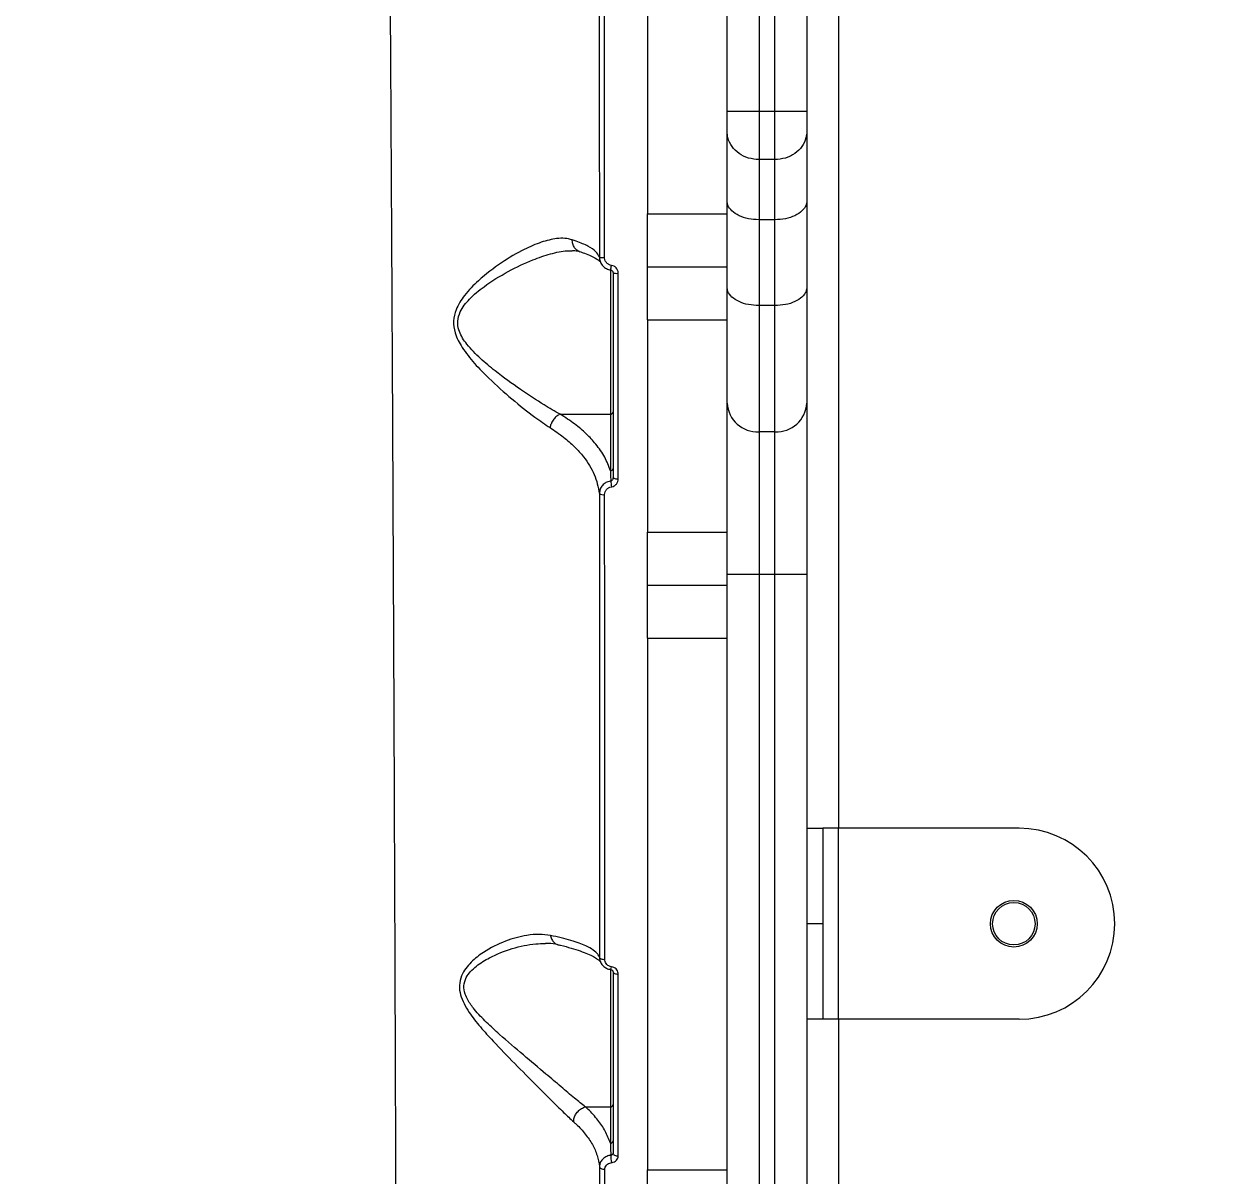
# Model space of a CAD drawing. Header units: millimetres. Extents: x -6328 to 5334, y -5037 to 4112.
# Drawn here: x -1314.1 to -1087.5, y 626.9 to 843.9 of the extents above; entities that cross this region are included whole.
import ezdxf

# ---------------------------------------------------------------- set-up
doc = ezdxf.new("R2010")
doc.units = ezdxf.units.MM
for name, color, linetype in [('DIKOM_ОБЪЕКТ', 7, 'Continuous'), ('DIKOM_РАЗМЕР_ЗОНА', 7, 'Continuous'), ('DIKOM_РАЗМЕР_ОБЪЕКТА', 7, 'Continuous')]:
    doc.layers.add(name, color=color, linetype=linetype)
doc.styles.add('style1', font='arial.ttf', dxfattribs={"width": 0.8})
doc.dimstyles.new('1-50', dxfattribs={"dimtxt": 300, "dimasz": 200, "dimexe": 100, "dimexo": 0, "dimgap": 100, "dimtad": 1, "dimtxsty": 'style1', "dimcen": 200, "dimclrd": 7, "dimclre": 7, "dimclrt": 7, "dimadec": 1, "dimazin": 2, "dimtfac": 1, "dimtmove": 0, "dimatfit": 2, "dimfxl": 0, "dimlwd": 25, "dimlwe": 18, "dimarcsym": 0})

# ---------------------------------------------------------------- blocks, each defined once
blk = doc.blocks.new('*D0')
at = {"layer": 'Defpoints', "color": 0, "transparency": 16777216}
for p in [(-3539.45, 760.32), (3333.52, 448.13), (3333.52, -4437.11)]:
    blk.add_point(p, dxfattribs=at)
at = {"layer": 'DIKOM_РАЗМЕР_ОБЪЕКТА', "color": 7, "lineweight": 18, "transparency": 16777216}
for p, q in [((-3539.45, 760.32), (-3539.45, -4537.11)), ((3333.52, 448.13), (3333.52, -4537.11))]:
    blk.add_line(p, q, dxfattribs=at)
at = {"layer": 'DIKOM_РАЗМЕР_ОБЪЕКТА', "color": 7, "lineweight": 25, "transparency": 16777216}
blk.add_line((-3339.45, -4437.11), (3133.52, -4437.11), dxfattribs=at)
at = {"layer": 'DIKOM_РАЗМЕР_ОБЪЕКТА', "color": 7, "transparency": 16777216}
for points in [[(-3339.45, -4403.77), (-3339.45, -4470.44), (-3539.45, -4437.11)], [(3133.52, -4403.77), (3133.52, -4470.44), (3333.52, -4437.11)]]:
    blk.add_solid(points, dxfattribs=at)
at = {"layer": 'DIKOM_РАЗМЕР_ОБЪЕКТА', "color": 7, "transparency": 16777216, "insert": (-102.96, -4183.94), "char_height": 300, "attachment_point": 5, "style": 'style1'}
blk.add_mtext('6900', dxfattribs=at)
blk = doc.blocks.new('*D2')
at = {"layer": 'Defpoints', "color": 0, "transparency": 16777216}
for p in [(-5303.77, 2121.42), (-1621.11, 2121.42), (560.33, -2395.62)]:
    blk.add_point(p, dxfattribs=at)
at = {"layer": 'DIKOM_РАЗМЕР_ОБЪЕКТА', "color": 7, "lineweight": 18, "transparency": 16777216}
for p, q in [((-1621.11, 2121.42), (-5403.77, 2121.42)), ((560.33, -2395.62), (-5403.77, -2395.62))]:
    blk.add_line(p, q, dxfattribs=at)
at = {"layer": 'DIKOM_РАЗМЕР_ОБЪЕКТА', "color": 7, "lineweight": 25, "transparency": 16777216}
blk.add_line((-5303.77, -2195.62), (-5303.77, 1921.42), dxfattribs=at)
at = {"layer": 'DIKOM_РАЗМЕР_ОБЪЕКТА', "color": 7, "transparency": 16777216}
for points in [[(-5337.11, 1921.42), (-5270.44, 1921.42), (-5303.77, 2121.42)], [(-5337.11, -2195.62), (-5270.44, -2195.62), (-5303.77, -2395.62)]]:
    blk.add_solid(points, dxfattribs=at)
at = {"layer": 'DIKOM_РАЗМЕР_ОБЪЕКТА', "color": 7, "transparency": 16777216, "insert": (-5556.94, -137.1), "char_height": 300, "attachment_point": 5, "rotation": 90, "style": 'style1'}
blk.add_mtext('4500', dxfattribs=at)
blk = doc.blocks.new('*D3')
at = {"layer": 'Defpoints', "color": 0, "transparency": 16777216}
for p in [(-1814.92, 4111.71), (-5877.98, -3895.62), (33.33, -3895.62)]:
    blk.add_point(p, dxfattribs=at)
at = {"layer": 'DIKOM_РАЗМЕР_ЗОНА', "color": 7, "lineweight": 18, "transparency": 16777216}
for p, q in [((-1814.92, 4111.71), (-5977.98, 4111.71)), ((33.33, -3895.62), (-5977.98, -3895.62))]:
    blk.add_line(p, q, dxfattribs=at)
at = {"layer": 'DIKOM_РАЗМЕР_ЗОНА', "color": 7, "lineweight": 25, "transparency": 16777216}
blk.add_line((-5877.98, 3911.71), (-5877.98, -3695.62), dxfattribs=at)
at = {"layer": 'DIKOM_РАЗМЕР_ЗОНА', "color": 7, "transparency": 16777216}
for points in [[(-5911.31, 3911.71), (-5844.65, 3911.71), (-5877.98, 4111.71)], [(-5911.31, -3695.62), (-5844.65, -3695.62), (-5877.98, -3895.62)]]:
    blk.add_solid(points, dxfattribs=at)
at = {"layer": 'DIKOM_РАЗМЕР_ЗОНА', "color": 7, "transparency": 16777216, "insert": (-6131.15, 108.05), "char_height": 300, "attachment_point": 5, "rotation": 90, "style": 'style1'}
blk.add_mtext('8000', dxfattribs=at)

msp = doc.modelspace()

# ---------------------------------------------------------------- linework, layer by layer
at = {"layer": 'DIKOM_ОБЪЕКТ', "color": 7, "linetype": 'Continuous', "lineweight": 15}
for p, q in [((-1160.67, 1015.932), (-1160.67, 692.408)), ((-1196.67, 907.263), (-1196.67, 808.196)), ((-1181.67, 827.441), (-1181.67, 881.18)), ((-1175.67, 881.144), (-1175.67, 827.477)), ((-1172.67, 827.477), (-1172.67, 881.144)), ((-1166.67, 881.18), (-1166.67, 827.441)), ((-1181.67, 823.714), (-1181.67, 827.441)), ((-1175.67, 827.477), (-1175.67, 818.395)), ((-1172.67, 827.477), (-1175.67, 827.477)), ((-1172.67, 818.395), (-1172.67, 827.477)), ((-1166.67, 827.441), (-1166.67, 823.714)), ((-1181.67, 810.589), (-1181.67, 823.714)), ((-1166.67, 823.714), (-1166.67, 810.589)), ((-1172.67, 818.395), (-1175.67, 818.395)), ((-1175.67, 818.395), (-1175.67, 807.052)), ((-1172.67, 807.052), (-1172.67, 818.395)), ((-1181.67, 794.316), (-1181.67, 810.589)), ((-1166.67, 810.589), (-1166.67, 794.316)), ((-1196.67, 808.196), (-1181.67, 808.196)), ((-1196.67, 798.196), (-1196.67, 808.196)), ((-1172.67, 807.052), (-1175.67, 807.052)), ((-1175.67, 807.052), (-1175.67, 790.883)), ((-1172.67, 790.883), (-1172.67, 807.052)), ((-1203.67, 797.672), (-1203.67, 770.427)), ((-1203.598, 797.604), (-1203.598, 797.588)), ((-1196.67, 798.196), (-1181.67, 798.196)), ((-1196.67, 788.196), (-1196.67, 798.196)), ((-1181.67, 772.484), (-1181.67, 794.316)), ((-1166.67, 794.316), (-1166.67, 772.484)), ((-1172.67, 790.883), (-1175.67, 790.883)), ((-1175.67, 790.883), (-1175.67, 767.102)), ((-1172.67, 767.102), (-1172.67, 790.883)), ((-1196.67, 788.196), (-1181.67, 788.196)), ((-1196.67, 788.196), (-1196.67, 748.196)), ((-1213.116, 770.427), (-1203.67, 770.427)), ((-1203.67, 770.427), (-1203.67, 759.771)), ((-1181.67, 740.195), (-1181.67, 772.484)), ((-1166.67, 772.484), (-1166.67, 740.195)), ((-1172.67, 767.102), (-1175.67, 767.102)), ((-1175.67, 767.102), (-1175.67, 740.195)), ((-1172.67, 740.195), (-1172.67, 767.102)), ((-1196.67, 748.196), (-1181.67, 748.196)), ((-1196.67, 738.196), (-1196.67, 748.196)), ((-1175.67, 740.195), (-1181.67, 740.195)), ((-1181.67, 542.969), (-1181.67, 740.195)), ((-1172.67, 740.195), (-1175.67, 740.195)), ((-1175.67, 740.195), (-1175.67, 542.969)), ((-1166.67, 740.195), (-1172.67, 740.195)), ((-1172.67, 542.969), (-1172.67, 740.195)), ((-1166.67, 740.195), (-1166.67, 542.969)), ((-1196.67, 738.196), (-1181.67, 738.196)), ((-1196.67, 728.196), (-1196.67, 738.196)), ((-1196.67, 728.196), (-1181.67, 728.196)), ((-1196.67, 728.196), (-1196.67, 628.02)), ((-1166.67, 692.408), (-1163.67, 692.408)), ((-1163.67, 692.408), (-1163.67, 674.408)), ((-1160.67, 692.408), (-1163.67, 692.408)), ((-1160.67, 656.408), (-1160.67, 692.408)), ((-1126.67, 692.408), (-1160.67, 692.408)), ((-1163.67, 674.408), (-1166.67, 674.408)), ((-1163.67, 674.408), (-1163.67, 656.408)), ((-1203.67, 665.825), (-1203.67, 639.899)), ((-1163.67, 656.408), (-1166.67, 656.408)), ((-1160.67, 656.408), (-1163.67, 656.408)), ((-1126.67, 656.408), (-1160.67, 656.408)), ((-1160.67, 656.408), (-1160.67, 518.676)), ((-1208.383, 639.899), (-1203.67, 639.899)), ((-1203.67, 639.899), (-1203.67, 633.059)), ((-1196.67, 628.02), (-1181.67, 628.02)), ((-1196.67, 618.02), (-1196.67, 628.02))]:
    msp.add_line(p, q, dxfattribs=at)
at = {"layer": 'DIKOM_ОБЪЕКТ', "color": 7, "linetype": 'Continuous', "lineweight": 15, "flags": 128}
for points in [[(-1205.724, 668.097), (-1205.696, 668.014), (-1205.634, 667.935), (-1205.54, 667.862), (-1205.417, 667.799), (-1205.269, 667.747), (-1205.102, 667.708), (-1204.922, 667.684), (-1204.735, 667.675)], [(-1203.599, 665.781), (-1203.592, 665.765), (-1203.592, 665.764)], [(-1203.17, 665.369), (-1203.151, 665.282), (-1203.095, 665.197), (-1203.003, 665.12), (-1202.88, 665.052), (-1202.73, 664.995), (-1202.559, 664.953), (-1202.372, 664.927), (-1202.178, 664.918)], [(-1203.17, 631.176), (-1203.151, 631.073), (-1203.095, 630.973), (-1203.003, 630.882), (-1202.88, 630.801), (-1202.73, 630.735), (-1202.559, 630.685), (-1202.373, 630.655), (-1202.179, 630.644)], [(-1205.719, 628.652), (-1205.692, 628.551), (-1205.631, 628.455), (-1205.537, 628.367), (-1205.414, 628.29), (-1205.266, 628.227), (-1205.099, 628.18), (-1204.919, 628.15), (-1204.731, 628.14)]]:
    msp.add_lwpolyline(points, dxfattribs=at)
at = {"layer": 'DIKOM_ОБЪЕКТ', "color": 7, "linetype": 'Continuous', "lineweight": 15}
for radius in [4.4, 4]:
    msp.add_circle((-1127.67, 674.408), radius, dxfattribs=at)
for centre, radius, start, end in [((-1204.975, 802.211), 2.294, 250.42083, 275.59752), ((-1216.101, 800.046), 12.742, 348.88107, 352.78241), ((-1202.418, 798.887), 1.934, 247.12499, 277.22516), ((-1203.64, 770.897), 0.471, 266.32536, 355.78098), ((-1175.963, 772.811), 5.716, 183.27959, 272.94122), ((-1172.377, 772.811), 5.716, 267.05878, 356.72041), ((-1203.64, 760.241), 0.471, 266.32546, 355.77984), ((-1186.509, 759.318), 17.158, 184.96308, 188.63292), ((-1202.41, 759.506), 1.277, 233.49229, 280.56894), ((-1204.96, 756.628), 1.379, 235.74871, 278.95988), ((-1126.67, 674.408), 18, 0, 90), ((-1126.67, 674.408), 18, 270, 0), ((-1205.725, 666.541), 2.27, 339.9976, 354.09738), ((-1203.64, 640.369), 0.471, 266.32536, 355.78098), ((-1203.64, 633.529), 0.471, 266.32546, 355.77984), ((-1195.346, 630.921), 8.249, 180.94443, 190.6821)]:
    msp.add_arc(centre, radius, start, end, dxfattribs=at)
for points, knots in [([(-1246.96, 1052.731), (-1246.893, 1047.293), (-1246.758, 1036.418), (-1246.565, 1019.476), (-1246.379, 1002.098), (-1246.201, 984.176), (-1246.03, 965.833), (-1245.866, 947.024), (-1245.71, 927.896), (-1245.57, 909.704), (-1245.446, 892.613), (-1245.336, 876.627), (-1245.231, 860.554), (-1245.13, 844.358), (-1245.033, 828.116), (-1244.94, 811.808), (-1244.851, 795.529), (-1244.77, 779.805), (-1244.694, 764.704), (-1244.62, 749.207), (-1244.545, 732.886), (-1244.47, 715.827), (-1244.394, 697.753), (-1244.318, 678.809), (-1244.252, 661.373), (-1244.198, 646.577), (-1244.151, 633.357), (-1244.105, 619.687), (-1244.059, 605.698), (-1244.014, 591.202), (-1243.969, 576.412), (-1243.93, 562.778), (-1243.898, 551.09), (-1243.872, 541.13), (-1243.849, 531.77), (-1243.829, 523.055), (-1243.81, 514.989), (-1243.795, 507.615), (-1243.782, 500.866), (-1243.776, 496.968), (-1243.772, 495.015)], [0, 0, 0, 0, 0.0277428, 0.0554856, 0.0835918, 0.1116979, 0.1402848, 0.1688716, 0.1978427, 0.2268138, 0.2503664, 0.2739191, 0.2976931, 0.3214671, 0.3455316, 0.3695961, 0.393891, 0.4181859, 0.4402547, 0.4623235, 0.4890861, 0.5158638, 0.5426264, 0.5757713, 0.6089163, 0.6309326, 0.652949, 0.6796477, 0.7063614, 0.7330602, 0.7661254, 0.7991906, 0.8241634, 0.8492229, 0.8742824, 0.8994293, 0.9244842, 0.9496267, 0.9747692, 1, 1, 1, 1]), ([(-1205.765, 888.583), (-1205.763, 881.256), (-1205.759, 866.581), (-1205.754, 844.441), (-1205.749, 822.222), (-1205.746, 807.447), (-1205.744, 800.049)], [0, 0, 0, 0, 0.2482527, 0.4971938, 0.7482409, 1, 1, 1, 1]), ([(-1204.752, 799.928), (-1204.753, 807.238), (-1204.755, 821.88), (-1204.76, 844.045), (-1204.764, 866.338), (-1204.768, 881.211), (-1204.769, 888.659)], [0, 0, 0, 0, 0.2482522, 0.497193, 0.7482405, 1, 1, 1, 1]), ([(-1175.67, 827.477), (-1176.345, 827.477), (-1177.694, 827.476), (-1179.49, 827.471), (-1180.855, 827.463), (-1181.53, 827.453), (-1181.667, 827.445), (-1181.67, 827.441), (-1181.67, 827.441)], [0, 0, 0, 0, 0.2146739, 0.4293478, 0.6440226, 0.8586996, 0.9867705, 1, 1, 1, 1]), ([(-1166.67, 827.441), (-1166.67, 827.441), (-1166.673, 827.445), (-1166.81, 827.453), (-1167.485, 827.463), (-1168.85, 827.471), (-1170.646, 827.476), (-1171.995, 827.477), (-1172.67, 827.477)], [0, 0, 0, 0, 0.0132295, 0.1413004, 0.3559774, 0.5706522, 0.7853261, 1, 1, 1, 1]), ([(-1175.67, 818.395), (-1176.343, 818.453), (-1177.69, 818.569), (-1179.483, 819.474), (-1180.848, 820.811), (-1181.54, 822.299), (-1181.669, 823.301), (-1181.67, 823.704), (-1181.67, 823.714)], [0, 0, 0, 0, 0.21389, 0.4277737, 0.6418442, 0.8563652, 0.9963656, 1, 1, 1, 1]), ([(-1166.67, 823.714), (-1166.67, 823.704), (-1166.671, 823.301), (-1166.8, 822.299), (-1167.492, 820.811), (-1168.857, 819.474), (-1170.65, 818.569), (-1171.997, 818.453), (-1172.67, 818.395)], [0, 0, 0, 0, 0.0036344, 0.1436348, 0.3581558, 0.5722263, 0.78611, 1, 1, 1, 1]), ([(-1175.67, 807.052), (-1176.345, 807.091), (-1177.694, 807.17), (-1179.49, 807.779), (-1180.856, 808.677), (-1181.52, 809.635), (-1181.665, 810.29), (-1181.669, 810.551), (-1181.67, 810.589)], [0, 0, 0, 0, 0.214669, 0.429338, 0.6440075, 0.8586781, 0.9790308, 1, 1, 1, 1]), ([(-1166.67, 810.589), (-1166.671, 810.551), (-1166.675, 810.29), (-1166.82, 809.635), (-1167.484, 808.677), (-1168.85, 807.779), (-1170.646, 807.17), (-1171.995, 807.091), (-1172.67, 807.052)], [0, 0, 0, 0, 0.0209692, 0.1413219, 0.3559925, 0.570662, 0.785331, 1, 1, 1, 1]), ([(-1210.848, 803.283), (-1211.302, 803.391), (-1212.219, 803.61), (-1214.143, 803.526), (-1216.681, 802.912), (-1220.174, 801.414), (-1224.211, 799.046), (-1228.098, 796.103), (-1231.07, 793.085), (-1232.735, 790.489), (-1233.332, 787.973), (-1232.97, 785.462), (-1231.528, 782.712), (-1229.266, 779.915), (-1226.072, 776.661), (-1222.181, 773.215), (-1218.253, 770.07), (-1215.969, 768.527), (-1215.037, 767.897)], [0, 0, 0, 0, 0.0400994, 0.0808883, 0.149972, 0.2211627, 0.3125707, 0.4066966, 0.4681058, 0.5184496, 0.5509518, 0.5857536, 0.6308473, 0.6885498, 0.7478282, 0.8397944, 0.9345761, 1, 1, 1, 1]), ([(-1209.481, 801.096), (-1209.673, 801.179), (-1210.088, 801.358), (-1210.554, 801.93), (-1210.795, 802.566), (-1210.85, 803.036), (-1210.848, 803.237), (-1210.848, 803.283)], [0, 0, 0, 0, 0.2409805, 0.5191598, 0.7973399, 0.9536803, 1, 1, 1, 1]), ([(-1205.744, 800.049), (-1205.925, 800.387), (-1206.29, 801.068), (-1207.796, 802.072), (-1209.451, 802.806), (-1210.604, 803.2), (-1210.848, 803.283)], [0, 0, 0, 0, 0.2991599, 0.6039868, 0.9163485, 1, 1, 1, 1]), ([(-1213.126, 770.426), (-1213.127, 770.426), (-1214.092, 770.944), (-1216.522, 772.356), (-1220.65, 775.06), (-1224.748, 778.035), (-1228.179, 780.889), (-1230.574, 783.277), (-1232.071, 785.566), (-1232.426, 787.129), (-1232.414, 788.414), (-1232.051, 789.649), (-1231.201, 790.992), (-1229.754, 792.657), (-1226.99, 794.912), (-1222.89, 797.42), (-1218.644, 799.433), (-1214.917, 800.696), (-1212.44, 801.227), (-1211.165, 801.22), (-1210.85, 801.219)], [0, 0, 0, 0, 0.0000632, 0.0707334, 0.1705267, 0.2730902, 0.3343941, 0.3967779, 0.4419063, 0.4677628, 0.4754038, 0.5067646, 0.531934, 0.5578272, 0.6224855, 0.7214593, 0.8229183, 0.8979803, 0.9747494, 1, 1, 1, 1]), ([(-1210.849, 801.232), (-1210.771, 801.237), (-1210.292, 801.268), (-1209.822, 801.193), (-1209.517, 801.073), (-1209.448, 801.046)], [0, 0, 0, 0, 0.1317339, 0.8032997, 1, 1, 1, 1]), ([(-1209.496, 801.065), (-1209.17, 800.958), (-1208.322, 800.682), (-1207.285, 800.238), (-1206.376, 799.76), (-1205.832, 799.383), (-1205.623, 799.148), (-1205.639, 799.175), (-1205.644, 799.183)], [0, 0, 0, 0, 0.1299668, 0.3379461, 0.5415567, 0.7380155, 0.9249671, 1, 1, 1, 1]), ([(-1205.744, 800.049), (-1205.743, 799.987), (-1205.735, 799.647), (-1205.577, 799.033), (-1205.105, 798.331), (-1204.424, 797.803), (-1203.873, 797.67), (-1203.598, 797.604)], [0, 0, 0, 0, 0.0531619, 0.2899989, 0.5268294, 0.7633656, 1, 1, 1, 1]), ([(-1203.46, 798.445), (-1203.625, 798.485), (-1203.956, 798.567), (-1204.366, 798.888), (-1204.65, 799.314), (-1204.746, 799.684), (-1204.751, 799.89), (-1204.752, 799.928)], [0, 0, 0, 0, 0.236408, 0.4729314, 0.7098822, 0.9468304, 1, 1, 1, 1]), ([(-1202.175, 796.968), (-1202.176, 797.006), (-1202.181, 797.212), (-1202.277, 797.581), (-1202.559, 798.004), (-1202.966, 798.323), (-1203.295, 798.404), (-1203.46, 798.445)], [0, 0, 0, 0, 0.0545852, 0.2913569, 0.527817, 0.7639702, 1, 1, 1, 1]), ([(-1203.597, 797.586), (-1203.588, 797.585), (-1203.52, 797.58), (-1203.398, 797.524), (-1203.263, 797.405), (-1203.18, 797.256), (-1203.178, 797.151), (-1203.178, 797.106)], [0, 0, 0, 0, 0.0380754, 0.2815031, 0.5339287, 0.7988467, 1, 1, 1, 1]), ([(-1203.17, 797.105), (-1203.17, 790.632), (-1203.17, 777.673), (-1203.17, 764.882), (-1203.17, 758.48)], [0, 0, 0, 0, 0.4994501, 1, 1, 1, 1]), ([(-1202.176, 758.251), (-1202.176, 758.9), (-1202.176, 762.146), (-1202.176, 770.185), (-1202.175, 782.425), (-1202.175, 792.118), (-1202.175, 796.968)], [0, 0, 0, 0, 0.0507678, 0.2538476, 0.6266954, 1, 1, 1, 1]), ([(-1175.67, 790.883), (-1176.345, 790.921), (-1177.694, 790.997), (-1179.489, 791.589), (-1180.855, 792.46), (-1181.537, 793.412), (-1181.668, 794.05), (-1181.67, 794.302), (-1181.67, 794.316)], [0, 0, 0, 0, 0.2146039, 0.4292068, 0.6438375, 0.8585283, 0.9926658, 1, 1, 1, 1]), ([(-1166.67, 794.316), (-1166.67, 794.302), (-1166.672, 794.05), (-1166.803, 793.412), (-1167.486, 792.46), (-1168.851, 791.589), (-1170.646, 790.997), (-1171.996, 790.921), (-1172.67, 790.883)], [0, 0, 0, 0, 0.0073342, 0.1414717, 0.3561625, 0.5707932, 0.7853961, 1, 1, 1, 1]), ([(-1213.126, 770.426), (-1213.345, 770.314), (-1213.783, 770.091), (-1214.366, 769.484), (-1214.796, 768.775), (-1214.98, 768.223), (-1215.029, 767.942), (-1215.037, 767.897)], [0, 0, 0, 0, 0.2440021, 0.4880042, 0.7320067, 0.9571012, 1, 1, 1, 1]), ([(-1213.116, 770.427), (-1213.118, 770.427), (-1213.121, 770.427), (-1213.124, 770.426), (-1213.126, 770.426), (-1213.126, 770.426)], [0, 0, 0, 0, 0.5019097, 0.9101308, 1, 1, 1, 1]), ([(-1203.67, 759.771), (-1203.986, 760.619), (-1204.623, 762.328), (-1206.227, 764.65), (-1208.166, 766.742), (-1210.374, 768.643), (-1212.185, 769.821), (-1213.116, 770.427)], [0, 0, 0, 0, 0.2198974, 0.4427753, 0.6236712, 0.8062571, 1, 1, 1, 1]), ([(-1215.037, 767.897), (-1214.158, 767.304), (-1212.459, 766.157), (-1210.378, 764.301), (-1208.294, 761.973), (-1206.455, 759.035), (-1205.978, 756.68), (-1205.736, 755.488)], [0, 0, 0, 0, 0.164794, 0.3184402, 0.4735199, 0.7333093, 1, 1, 1, 1]), ([(-1203.67, 759.771), (-1203.662, 759.607), (-1203.632, 758.966), (-1203.614, 758.317), (-1203.602, 757.834)], [0, 0, 0, 0, 0.2563729, 1, 1, 1, 1]), ([(-1203.602, 757.834), (-1203.641, 757.828), (-1203.952, 757.779), (-1204.527, 757.569), (-1205.187, 757.036), (-1205.644, 756.31), (-1205.706, 755.761), (-1205.736, 755.488)], [0, 0, 0, 0, 0.0333396, 0.2664399, 0.5082689, 0.7552684, 1, 1, 1, 1]), ([(-1203.17, 758.48), (-1203.176, 758.404), (-1203.187, 758.256), (-1203.275, 758.057), (-1203.4, 757.916), (-1203.512, 757.857), (-1203.576, 757.839), (-1203.595, 757.835), (-1203.602, 757.834)], [0, 0, 0, 0, 0.2725665, 0.5325862, 0.7667508, 0.9319469, 0.9740885, 1, 1, 1, 1]), ([(-1203.472, 756.743), (-1203.45, 756.746), (-1203.261, 756.775), (-1202.908, 756.906), (-1202.505, 757.25), (-1202.229, 757.719), (-1202.194, 758.074), (-1202.176, 758.251)], [0, 0, 0, 0, 0.0299153, 0.261791, 0.5039481, 0.7520215, 1, 1, 1, 1]), ([(-1205.736, 755.488), (-1205.735, 748.867), (-1205.733, 735.61), (-1205.73, 716.016), (-1205.727, 696.668), (-1205.725, 680.712), (-1205.724, 671.294), (-1205.724, 668.097)], [0, 0, 0, 0, 0.2200464, 0.4406219, 0.6628116, 0.885546, 1, 1, 1, 1]), ([(-1204.745, 755.265), (-1204.728, 755.439), (-1204.694, 755.787), (-1204.423, 756.246), (-1204.028, 756.581), (-1203.682, 756.711), (-1203.495, 756.739), (-1203.472, 756.743)], [0, 0, 0, 0, 0.2478617, 0.4958964, 0.7364511, 0.9670336, 1, 1, 1, 1]), ([(-1204.735, 667.675), (-1204.735, 670.879), (-1204.736, 680.244), (-1204.738, 696.111), (-1204.74, 715.419), (-1204.742, 735.132), (-1204.744, 748.549), (-1204.745, 755.265)], [0, 0, 0, 0, 0.1144547, 0.3345006, 0.5550758, 0.7772655, 1, 1, 1, 1]), ([(-1214.938, 672.206), (-1215.649, 672.298), (-1217.081, 672.482), (-1219.924, 672.216), (-1223.484, 671.247), (-1227.112, 669.445), (-1229.589, 667.537), (-1230.944, 666.003), (-1231.793, 664.576), (-1232.204, 662.874), (-1231.968, 661.046), (-1231.269, 659.33), (-1230.031, 657.281), (-1228.169, 654.925), (-1225.267, 651.716), (-1221.641, 648.003), (-1217.966, 644.309), (-1214.894, 641.236), (-1212.517, 638.876), (-1211.198, 637.649), (-1210.58, 637.074)], [0, 0, 0, 0, 0.0515649, 0.1038944, 0.1938056, 0.2863971, 0.343697, 0.372759, 0.4024673, 0.4366789, 0.4671091, 0.4964619, 0.5269704, 0.5803763, 0.634947, 0.725167, 0.8181223, 0.8802031, 0.943889, 1, 1, 1, 1]), ([(-1215.873, 670.734), (-1215.834, 670.737), (-1215.17, 670.79), (-1214.396, 670.721), (-1213.732, 670.541), (-1213.59, 670.502)], [0, 0, 0, 0, 0.0462722, 0.7960321, 1, 1, 1, 1]), ([(-1205.724, 668.097), (-1205.809, 668.29), (-1206.009, 668.749), (-1206.827, 669.466), (-1208.405, 670.335), (-1210.925, 671.279), (-1213.589, 671.894), (-1214.938, 672.206)], [0, 0, 0, 0, 0.1301673, 0.3081385, 0.4882733, 0.7408505, 1, 1, 1, 1]), ([(-1214.938, 672.206), (-1214.933, 672.178), (-1214.886, 671.896), (-1214.709, 671.377), (-1214.267, 670.841), (-1213.886, 670.552), (-1213.666, 670.536), (-1213.662, 670.535)], [0, 0, 0, 0, 0.0345558, 0.3465915, 0.6701767, 0.993758, 1, 1, 1, 1]), ([(-1208.39, 639.898), (-1208.39, 639.898), (-1209.017, 640.392), (-1210.459, 641.576), (-1212.953, 643.681), (-1216.177, 646.411), (-1220.082, 649.703), (-1223.904, 652.951), (-1227.028, 655.804), (-1229.101, 657.947), (-1230.43, 659.778), (-1231.124, 661.276), (-1231.365, 662.766), (-1230.915, 664.243), (-1230.014, 665.457), (-1228.567, 666.769), (-1225.946, 668.37), (-1222.119, 669.845), (-1218.529, 670.634), (-1216.493, 670.679), (-1215.875, 670.693)], [0, 0, 0, 0, 0.0000337, 0.0603114, 0.1280376, 0.1974433, 0.2962441, 0.3977312, 0.4549203, 0.5129699, 0.551052, 0.5734852, 0.6029576, 0.6362882, 0.6657802, 0.6963014, 0.7571729, 0.8553682, 0.9560701, 1, 1, 1, 1]), ([(-1213.667, 670.497), (-1213.455, 670.45), (-1212.492, 670.236), (-1211.029, 669.827), (-1209.309, 669.281), (-1207.905, 668.73), (-1206.821, 668.207), (-1206.104, 667.75), (-1205.718, 667.437), (-1205.615, 667.265), (-1205.634, 667.312), (-1205.635, 667.315)], [0, 0, 0, 0, 0.040675, 0.1848409, 0.3294197, 0.4730827, 0.6142793, 0.7510605, 0.8677257, 0.9915315, 1, 1, 1, 1]), ([(-1205.724, 668.097), (-1205.72, 668.01), (-1205.706, 667.662), (-1205.521, 667.071), (-1205.05, 666.434), (-1204.392, 665.961), (-1203.864, 665.841), (-1203.599, 665.781)], [0, 0, 0, 0, 0.0780828, 0.3139777, 0.5432093, 0.7710826, 1, 1, 1, 1]), ([(-1203.467, 666.308), (-1203.626, 666.344), (-1203.944, 666.416), (-1204.338, 666.697), (-1204.618, 667.073), (-1204.726, 667.42), (-1204.733, 667.624), (-1204.735, 667.675)], [0, 0, 0, 0, 0.2263604, 0.4527269, 0.6823825, 0.9207758, 1, 1, 1, 1]), ([(-1202.178, 664.918), (-1202.18, 664.97), (-1202.188, 665.178), (-1202.299, 665.531), (-1202.585, 665.912), (-1202.985, 666.197), (-1203.306, 666.271), (-1203.467, 666.308)], [0, 0, 0, 0, 0.0795875, 0.3194881, 0.5497988, 0.7748586, 1, 1, 1, 1]), ([(-1203.591, 665.762), (-1203.582, 665.762), (-1203.526, 665.759), (-1203.428, 665.722), (-1203.307, 665.651), (-1203.216, 665.545), (-1203.168, 665.449), (-1203.179, 665.389), (-1203.182, 665.368)], [0, 0, 0, 0, 0.025709, 0.1740133, 0.3383209, 0.5545378, 0.8448572, 1, 1, 1, 1]), ([(-1203.17, 665.369), (-1203.17, 659.563), (-1203.17, 647.939), (-1203.17, 636.768), (-1203.17, 631.176)], [0, 0, 0, 0, 0.49945, 1, 1, 1, 1]), ([(-1202.179, 630.644), (-1202.179, 631.208), (-1202.179, 634.032), (-1202.179, 641.062), (-1202.179, 651.865), (-1202.178, 660.565), (-1202.178, 664.918)], [0, 0, 0, 0, 0.0507693, 0.253855, 0.6266991, 1, 1, 1, 1]), ([(-1210.58, 637.074), (-1210.58, 637.114), (-1210.582, 637.293), (-1210.527, 637.729), (-1210.285, 638.385), (-1209.786, 639.072), (-1209.13, 639.625), (-1208.637, 639.807), (-1208.39, 639.898)], [0, 0, 0, 0, 0.0350348, 0.1552513, 0.3664391, 0.5776263, 0.7888131, 1, 1, 1, 1]), ([(-1208.383, 639.899), (-1208.384, 639.899), (-1208.387, 639.899), (-1208.389, 639.898), (-1208.39, 639.898)], [0, 0, 0, 0, 0.6744349, 1, 1, 1, 1]), ([(-1203.67, 633.059), (-1203.961, 633.822), (-1204.525, 635.303), (-1205.978, 637.435), (-1207.336, 638.939), (-1208.214, 639.744), (-1208.383, 639.899)], [0, 0, 0, 0, 0.3208307, 0.6223551, 0.9272313, 1, 1, 1, 1]), ([(-1210.58, 637.074), (-1210.419, 636.928), (-1209.6, 636.181), (-1208.312, 634.774), (-1206.993, 632.806), (-1206.068, 630.756), (-1205.836, 629.356), (-1205.719, 628.652)], [0, 0, 0, 0, 0.0563914, 0.288291, 0.5227681, 0.7600043, 1, 1, 1, 1]), ([(-1203.67, 633.059), (-1203.662, 632.894), (-1203.625, 632.142), (-1203.608, 631.38), (-1203.594, 630.785)], [0, 0, 0, 0, 0.2185559, 1, 1, 1, 1]), ([(-1203.594, 630.785), (-1203.651, 630.776), (-1203.984, 630.724), (-1204.569, 630.511), (-1205.205, 630.02), (-1205.637, 629.375), (-1205.692, 628.893), (-1205.719, 628.652)], [0, 0, 0, 0, 0.0485308, 0.2867338, 0.5246988, 0.7622785, 1, 1, 1, 1]), ([(-1203.17, 631.176), (-1203.176, 631.131), (-1203.187, 631.041), (-1203.273, 630.921), (-1203.4, 630.832), (-1203.517, 630.795), (-1203.583, 630.787), (-1203.594, 630.785)], [0, 0, 0, 0, 0.2385191, 0.4769727, 0.7149768, 0.9522192, 1, 1, 1, 1]), ([(-1203.452, 629.392), (-1203.419, 629.397), (-1203.22, 629.425), (-1202.869, 629.547), (-1202.488, 629.834), (-1202.229, 630.214), (-1202.196, 630.5), (-1202.179, 630.644)], [0, 0, 0, 0, 0.0479293, 0.2856334, 0.523625, 0.7617704, 1, 1, 1, 1]), ([(-1205.719, 628.652), (-1205.719, 622.525), (-1205.717, 610.253), (-1205.716, 592.647), (-1205.714, 575.589), (-1205.713, 564.863), (-1205.713, 559.493)], [0, 0, 0, 0, 0.2482505, 0.4971903, 0.7482387, 1, 1, 1, 1]), ([(-1204.731, 628.14), (-1204.715, 628.283), (-1204.681, 628.568), (-1204.421, 628.948), (-1204.039, 629.236), (-1203.687, 629.358), (-1203.486, 629.387), (-1203.452, 629.392)], [0, 0, 0, 0, 0.2378088, 0.4755153, 0.7135038, 0.9515312, 1, 1, 1, 1]), ([(-1204.726, 558.822), (-1204.726, 564.128), (-1204.727, 574.756), (-1204.728, 591.759), (-1204.73, 609.476), (-1204.731, 621.912), (-1204.731, 628.14)], [0, 0, 0, 0, 0.2482503, 0.4971899, 0.7482385, 1, 1, 1, 1])]:
    msp.add_open_spline(points, degree=3, knots=knots, dxfattribs=at)

# ---------------------------------------------------------------- dimensions: what is measured, and where the dimension line sits
at = {"layer": 'DIKOM_РАЗМЕР_ЗОНА'}
dim = msp.add_linear_dim(base=(-5877.98, -3895.616), p1=(-1814.925, 4111.709), p2=(33.33, -3895.616), angle=90, text='8000', dimstyle='1-50', dxfattribs=at)
dim.commit()
dim.dimension.update_dxf_attribs({"geometry": '*D3', "text_midpoint": (-5877.98, 108.046), "dimtype": 160})
at = {"layer": 'DIKOM_РАЗМЕР_ОБЪЕКТА'}
dim = msp.add_linear_dim(base=(-5303.773, 2121.419), p1=(560.33, -2395.616), p2=(-1621.109, 2121.419), angle=90, text='4500', dimstyle='1-50', dxfattribs=at)
dim.commit()
dim.dimension.update_dxf_attribs({"geometry": '*D2', "text_midpoint": (-5303.773, -137.099), "dimtype": 160})
dim = msp.add_linear_dim(base=(3333.521, -4437.108), p1=(-3539.449, 760.323), p2=(3333.521, 448.128), text='6900', dimstyle='1-50', dxfattribs=at)
dim.commit()
dim.dimension.update_dxf_attribs({"geometry": '*D0', "text_midpoint": (-102.964, -4437.108), "dimtype": 160})

doc.saveas('drawing.dxf')
